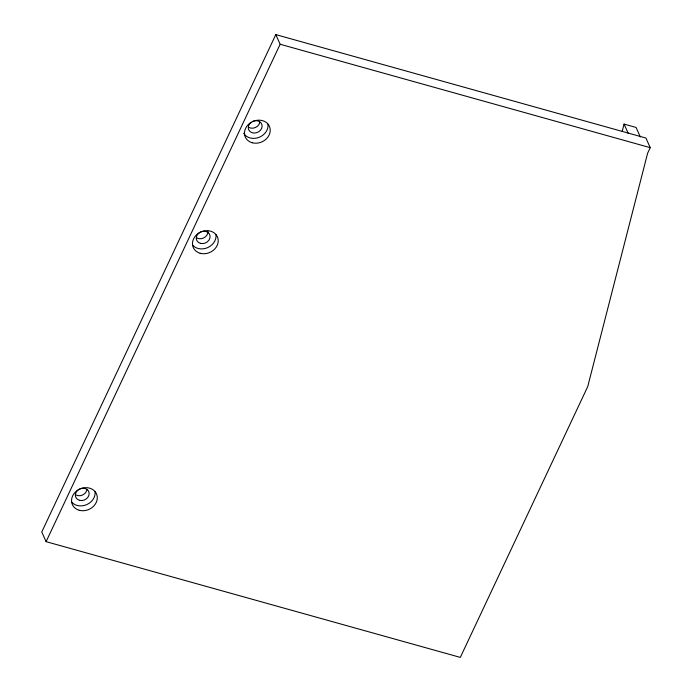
<?xml version="1.0" encoding="UTF-8"?>
<svg xmlns="http://www.w3.org/2000/svg" width="692" height="692" viewBox="0 0 692 692"><rect width="100%" height="100%" fill="white"/><g stroke="black" fill="none" stroke-linecap="round" stroke-linejoin="round"><path stroke-width="1.04" d="M622.186 131.402L624.063 124.102L636.06 127.449L640.316 136.921M275.805 34.6L41.762 531.992L46.104 541.654L460.31 657.4L587.733 386.594L647.634 153.2L650.238 147.673L645.896 138.019L275.805 34.6L280.148 44.253L46.104 541.654M280.148 44.253L650.238 147.673M624.063 124.102L628.319 133.565M86.933 489.72A7.102 6.003 -24.2 0 1 75.739 494.832M259.863 122.207A7.102 6.003 -24.2 0 1 248.67 127.311M252.675 121.403A7.102 6.003 -24.2 0 1 262.095 126.489A7.102 6.003 -24.2 0 1 251.845 132.622A7.102 6.003 -24.2 0 1 251.092 122.354M207.894 231.128A7.102 6.003 -24.2 0 1 204.33 237.581A7.102 6.003 -24.2 0 1 196.666 237.84M267.994 124.188A13.209 11.167 -24.2 0 1 258.782 137.448A13.209 11.167 -24.2 0 1 243.619 133.21M215.99 234.718A13.209 11.167 -24.2 0 1 207.834 247.537A13.209 11.167 -24.2 0 1 192.774 245.314M95.064 491.709A13.209 11.167 -24.2 0 1 86.915 504.529A13.209 11.167 -24.2 0 1 71.856 502.306M79.459 500.316A7.102 6.003 -24.2 0 0 89.138 492.946A7.102 6.003 -24.2 0 0 78.161 489.875A7.102 6.003 -24.2 0 0 79.459 500.316M200.377 243.333A7.102 6.003 -24.2 0 0 210.065 235.955A7.102 6.003 -24.2 0 0 199.08 232.884A7.102 6.003 -24.2 0 0 200.377 243.333M252.156 142.742A13.209 11.167 -24.2 0 0 270.165 129.015A13.209 11.167 -24.2 0 0 249.743 123.306A13.209 11.167 -24.2 0 0 252.156 142.742M200.144 253.272A13.209 11.167 -24.2 0 0 218.162 239.544A13.209 11.167 -24.2 0 0 197.73 233.835A13.209 11.167 -24.2 0 0 200.144 253.272M79.225 510.263A13.209 11.167 -24.2 0 0 97.235 496.536A13.209 11.167 -24.2 0 0 76.812 490.827A13.209 11.167 -24.2 0 0 79.225 510.263"/></g></svg>
